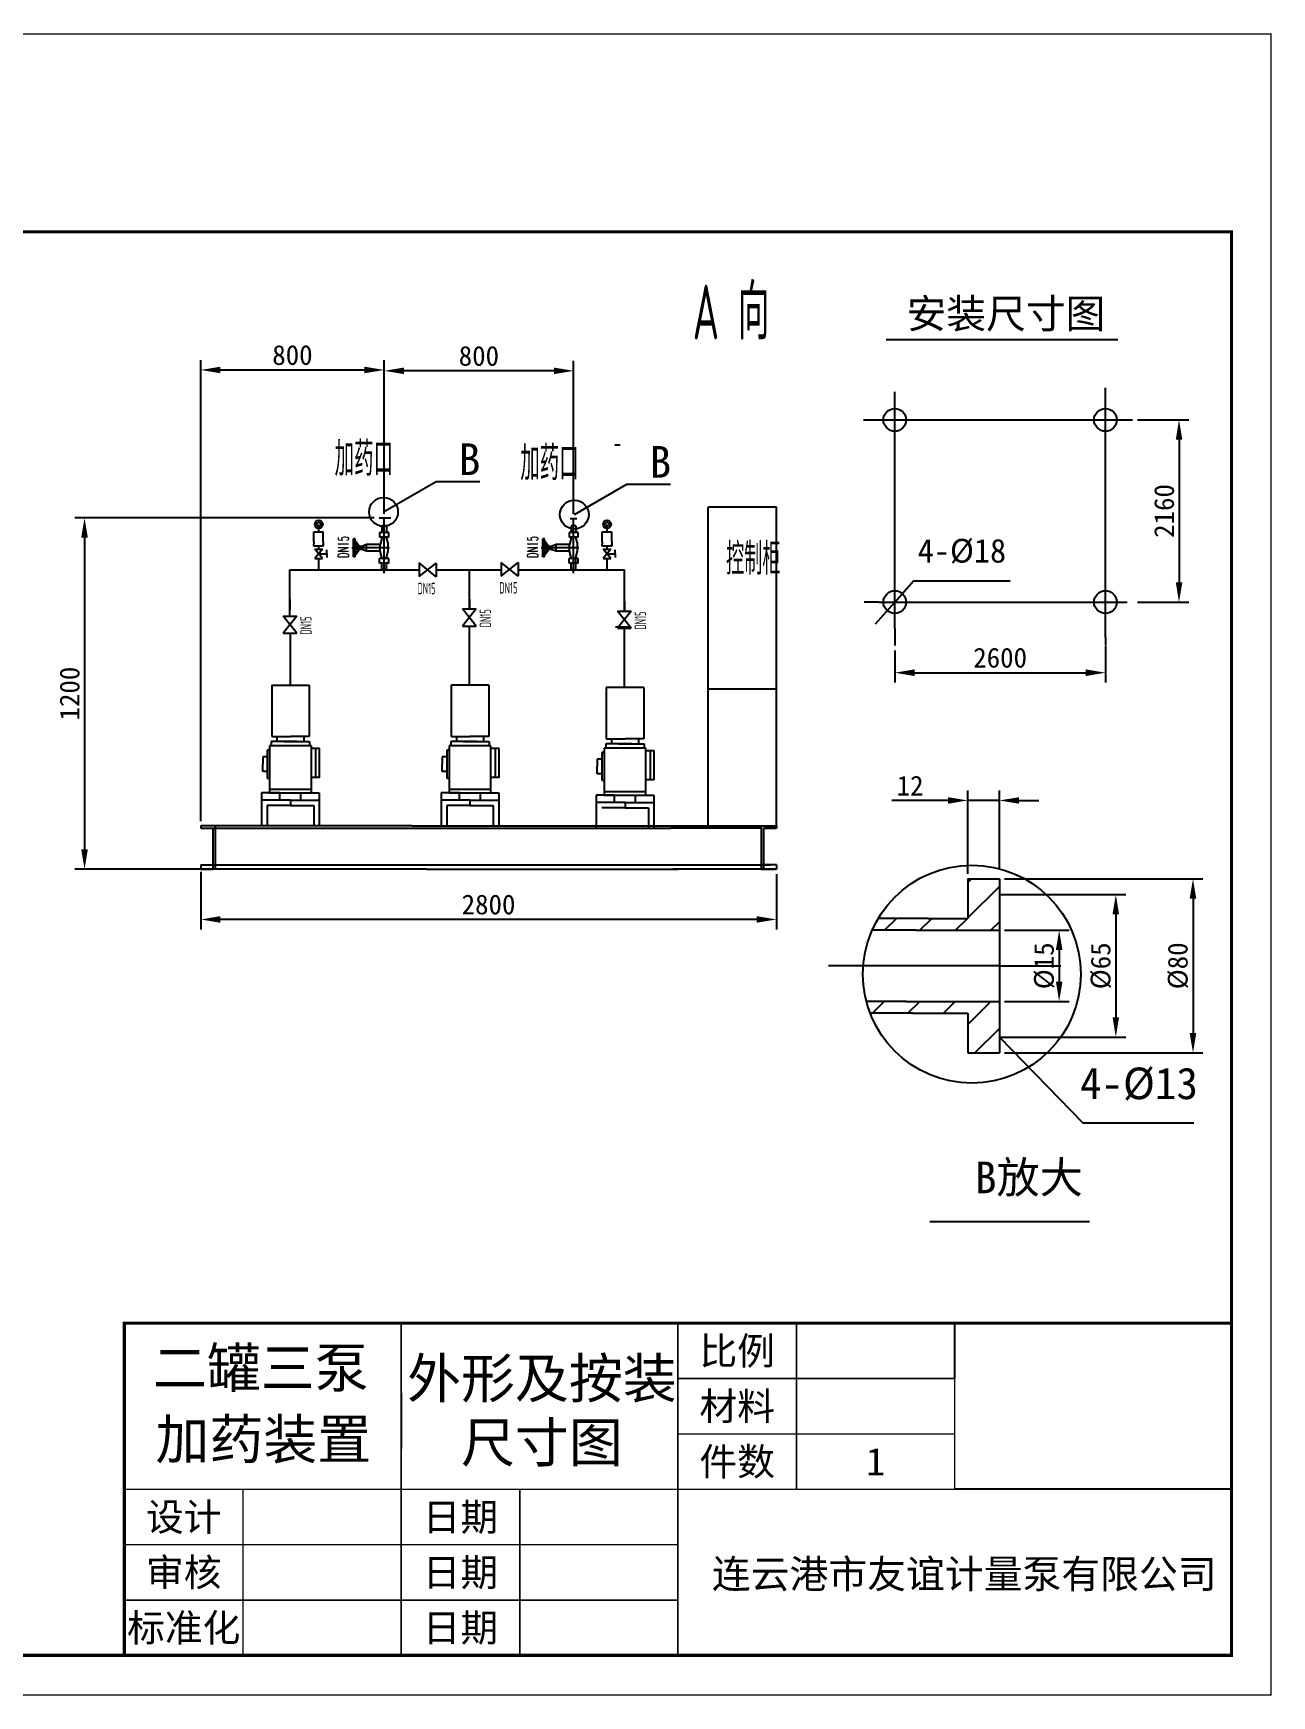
# Model space of a CAD drawing. Header units: millimetres. Extents: x 74 to 371, y 19 to 229.
# Drawn here: x 214.7 to 371.4, y 19.2 to 229.4 of the extents above; entities that cross this region are included whole.
import ezdxf
from ezdxf.enums import TextEntityAlignment as Align

# ---------------------------------------------------------------- set-up
doc = ezdxf.new("R2010")
doc.units = ezdxf.units.MM
doc.header["$PDMODE"] = 35
doc.layers.add('04-标注', color=3, linetype='Continuous', lineweight=20)
doc.layers.add('05-文字', color=5, linetype='Continuous')
doc.styles.add('HZ0', font='romans', dxfattribs={"width": 0.6, "bigfont": 'hztxt0'})
doc.styles.add('S', font='SimSun.ttf')
doc.styles.add('S1', font='isocp.shx', dxfattribs={"width": 0.6, "height": 4.5, "bigfont": 'chinese.shx'})
doc.dimstyles.new('ISO-25', dxfattribs={"dimtxt": 2.5, "dimasz": 2.5, "dimexe": 1.25, "dimexo": 0.625, "dimtad": 1, "dimtxsty": 'Standard', "dimcen": 2.5, "dimadec": 0, "dimazin": 0, "dimtfac": 1, "dimtmove": 0, "dimatfit": 3, "dimfxl": 0, "dimarcsym": 0})

# ---------------------------------------------------------------- blocks, each defined once
blk = doc.blocks.new('*D24')
at = {"color": 0, "lineweight": -2}
for p, q in [((235.92, 123.32), (235.92, 116.06)), ((308.72, 123.03), (308.72, 116.06)), ((306.22, 117.31), (238.42, 117.31))]:
    blk.add_line(p, q, dxfattribs=at)
at = {"color": 0}
for points in [[(238.42, 117.73), (238.42, 116.9), (235.92, 117.31)], [(306.22, 117.73), (306.22, 116.9), (308.72, 117.31)]]:
    blk.add_solid(points, dxfattribs=at)
at = {"layer": 'Defpoints', "color": 0}
for p in [(235.92, 123.95), (308.72, 123.66), (235.92, 117.31)]:
    blk.add_point(p, dxfattribs=at)
at = {"color": 0, "insert": (272.32, 119.19), "char_height": 2.5, "attachment_point": 5}
blk.add_mtext('\\A1;2800', dxfattribs=at)
blk = doc.blocks.new('*D25')
at = {"color": 0, "lineweight": -2}
for p, q in [((257.85, 168.09), (219.98, 168.09)), ((221.23, 165.59), (221.23, 126.16)), ((236.83, 123.66), (219.98, 123.66))]:
    blk.add_line(p, q, dxfattribs=at)
at = {"color": 0}
for points in [[(220.81, 165.59), (221.64, 165.59), (221.23, 168.09)], [(220.81, 126.16), (221.64, 126.16), (221.23, 123.66)]]:
    blk.add_solid(points, dxfattribs=at)
at = {"layer": 'Defpoints', "color": 0}
for p in [(258.48, 168.09), (221.23, 123.66), (237.45, 123.66)]:
    blk.add_point(p, dxfattribs=at)
at = {"color": 0, "insert": (219.35, 145.87), "char_height": 2.5, "attachment_point": 5, "rotation": 90}
blk.add_mtext('\\A1;1200', dxfattribs=at)
blk = doc.blocks.new('*D26')
at = {"color": 0, "lineweight": -2}
for p, q in [((235.92, 129.76), (235.92, 188.04)), ((259.13, 168.58), (259.13, 188.04)), ((238.42, 186.79), (256.63, 186.79))]:
    blk.add_line(p, q, dxfattribs=at)
at = {"color": 0}
for points in [[(238.42, 187.2), (238.42, 186.37), (235.92, 186.79)], [(256.63, 187.2), (256.63, 186.37), (259.13, 186.79)]]:
    blk.add_solid(points, dxfattribs=at)
at = {"layer": 'Defpoints', "color": 0}
for p in [(259.13, 186.79), (259.13, 167.96), (235.92, 129.13)]:
    blk.add_point(p, dxfattribs=at)
at = {"color": 0, "insert": (247.52, 188.66), "char_height": 2.5, "attachment_point": 5}
blk.add_mtext('\\A1;800', dxfattribs=at)
blk = doc.blocks.new('*D27')
at = {"color": 0, "lineweight": -2}
for p, q in [((259.13, 172.33), (259.13, 187.93)), ((283.08, 168.58), (283.08, 187.93)), ((280.58, 186.68), (261.63, 186.68))]:
    blk.add_line(p, q, dxfattribs=at)
at = {"color": 0}
for points in [[(261.63, 187.09), (261.63, 186.26), (259.13, 186.68)], [(280.58, 187.09), (280.58, 186.26), (283.08, 186.68)]]:
    blk.add_solid(points, dxfattribs=at)
at = {"layer": 'Defpoints', "color": 0}
for p in [(259.13, 186.68), (259.13, 171.71), (283.08, 167.96)]:
    blk.add_point(p, dxfattribs=at)
at = {"color": 0, "insert": (271.1, 188.55), "char_height": 2.5, "attachment_point": 5}
blk.add_mtext('\\A1;800', dxfattribs=at)
blk = doc.blocks.new('*D28')
at = {"color": 0, "lineweight": -2}
for p, q in [((337.55, 115.95), (345.73, 115.95)), ((344.48, 113.45), (344.48, 109.45)), ((337.55, 106.95), (345.73, 106.95))]:
    blk.add_line(p, q, dxfattribs=at)
at = {"color": 0}
for points in [[(344.07, 113.45), (344.9, 113.45), (344.48, 115.95)], [(344.07, 109.45), (344.9, 109.45), (344.48, 106.95)]]:
    blk.add_solid(points, dxfattribs=at)
at = {"layer": 'Defpoints', "color": 0}
for p in [(336.92, 115.95), (336.92, 106.95), (344.48, 106.95)]:
    blk.add_point(p, dxfattribs=at)
at = {"color": 0, "insert": (342.61, 111.45), "char_height": 2.5, "attachment_point": 5, "rotation": 90}
blk.add_mtext('\\A1;%%C15', dxfattribs=at)
blk = doc.blocks.new('*D29')
at = {"color": 0, "lineweight": -2}
for p, q in [((337.55, 120.45), (352.9, 120.45)), ((351.65, 117.95), (351.65, 104.95)), ((341.43, 102.45), (352.9, 102.45))]:
    blk.add_line(p, q, dxfattribs=at)
at = {"color": 0}
for points in [[(351.23, 117.95), (352.06, 117.95), (351.65, 120.45)], [(351.23, 104.95), (352.06, 104.95), (351.65, 102.45)]]:
    blk.add_solid(points, dxfattribs=at)
at = {"layer": 'Defpoints', "color": 0}
for p in [(336.92, 120.45), (340.81, 102.45), (351.65, 102.45)]:
    blk.add_point(p, dxfattribs=at)
at = {"color": 0, "insert": (349.77, 111.45), "char_height": 2.5, "attachment_point": 5, "rotation": 90}
blk.add_mtext('\\A1;%%C65', dxfattribs=at)
blk = doc.blocks.new('*D30')
at = {"color": 0, "lineweight": -2}
for p, q in [((337.55, 122.45), (362.66, 122.45)), ((361.41, 119.95), (361.41, 102.95)), ((337.55, 100.45), (362.66, 100.45))]:
    blk.add_line(p, q, dxfattribs=at)
at = {"color": 0}
for points in [[(360.99, 119.95), (361.82, 119.95), (361.41, 122.45)], [(360.99, 102.95), (361.82, 102.95), (361.41, 100.45)]]:
    blk.add_solid(points, dxfattribs=at)
at = {"layer": 'Defpoints', "color": 0}
for p in [(336.92, 122.45), (336.92, 100.45), (361.41, 100.45)]:
    blk.add_point(p, dxfattribs=at)
at = {"color": 0, "insert": (359.53, 111.45), "char_height": 2.5, "attachment_point": 5, "rotation": 90}
blk.add_mtext('\\A1;%%C80', dxfattribs=at)
blk = doc.blocks.new('*D31')
at = {"color": 0, "lineweight": -2}
for p, q in [((332.92, 123.07), (332.92, 133.61)), ((336.92, 123.7), (336.92, 133.61)), ((330.42, 132.36), (323.34, 132.36)), ((336.92, 132.36), (332.92, 132.36)), ((339.42, 132.36), (341.92, 132.36))]:
    blk.add_line(p, q, dxfattribs=at)
at = {"color": 0}
for points in [[(330.42, 132.77), (330.42, 131.94), (332.92, 132.36)], [(339.42, 132.77), (339.42, 131.94), (336.92, 132.36)]]:
    blk.add_solid(points, dxfattribs=at)
at = {"layer": 'Defpoints', "color": 0}
for p in [(332.92, 132.36), (332.92, 122.45), (336.92, 123.07)]:
    blk.add_point(p, dxfattribs=at)
at = {"color": 0, "insert": (325.63, 134.23), "char_height": 2.5, "attachment_point": 5}
blk.add_mtext('\\A1;12', dxfattribs=at)
blk = doc.blocks.new('*D32')
at = {"color": 0, "lineweight": -2}
for p, q in [((350.34, 151.85), (350.34, 147.26)), ((323.7, 151.33), (323.7, 147.26)), ((326.2, 148.51), (347.84, 148.51))]:
    blk.add_line(p, q, dxfattribs=at)
at = {"color": 0}
for points in [[(326.2, 148.93), (326.2, 148.09), (323.7, 148.51)], [(347.84, 148.93), (347.84, 148.09), (350.34, 148.51)]]:
    blk.add_solid(points, dxfattribs=at)
at = {"layer": 'Defpoints', "color": 0}
for p in [(323.7, 151.96), (350.34, 152.48), (350.34, 148.51)]:
    blk.add_point(p, dxfattribs=at)
at = {"color": 0, "insert": (337.02, 150.39), "char_height": 2.5, "attachment_point": 5}
blk.add_mtext('\\A1;2600', dxfattribs=at)
blk = doc.blocks.new('*D33')
at = {"color": 0, "lineweight": -2}
for p, q in [((354.38, 180.48), (360.89, 180.48)), ((359.64, 177.98), (359.64, 159.94)), ((354.38, 157.44), (360.89, 157.44))]:
    blk.add_line(p, q, dxfattribs=at)
at = {"color": 0}
for points in [[(359.23, 177.98), (360.06, 177.98), (359.64, 180.48)], [(359.23, 159.94), (360.06, 159.94), (359.64, 157.44)]]:
    blk.add_solid(points, dxfattribs=at)
at = {"layer": 'Defpoints', "color": 0}
for p in [(353.75, 180.48), (353.75, 157.44), (359.64, 157.44)]:
    blk.add_point(p, dxfattribs=at)
at = {"color": 0, "insert": (357.77, 168.96), "char_height": 2.5, "attachment_point": 5, "rotation": 90}
blk.add_mtext('\\A1;2160', dxfattribs=at)

msp = doc.modelspace()

# ---------------------------------------------------------------- hatches: boundary and pattern name
h = msp.add_hatch()
h.set_pattern_fill('ANSI31', color=0, style=0)
h.set_pattern_definition([(45, (23.9475, 6.0893), (-2.245064, 2.245064), [])])
h.paths.add_polyline_path([(332.922, 117.448), (327.922, 117.448), (321.609, 117.448, 0.0306481), (320.837, 115.948), (326.418, 115.948), (336.922, 115.948), (336.922, 122.448), (332.922, 122.448)])
h.paths.add_polyline_path([(332.922, 100.448), (336.922, 100.448), (336.922, 106.948), (325.186, 106.948), (320.111, 106.948, 0.0286129), (320.593, 105.448), (325.989, 105.448), (332.922, 105.448)])

# ---------------------------------------------------------------- linework, layer by layer
at = {"color": 0}
for p, q in [((322.601, 190.637), (351.889, 190.637)), ((323.697, 154.097), (323.697, 184.043)), ((350.337, 152.999), (350.337, 184.513)), ((319.758, 180.477), (320.396, 180.477)), ((320.396, 180.477), (353.751, 180.477)), ((288.31, 177.303), (288.949, 177.303)), ((259.043, 168.838), (265.678, 172.668)), ((265.678, 172.668), (271.21, 172.668)), ((283.17, 168.504), (289.804, 172.335)), ((289.804, 172.335), (295.337, 172.335)), ((308.723, 169.45), (300.083, 169.45)), ((300.083, 129.13), (300.083, 169.45)), ((308.723, 128.842), (308.723, 169.45)), ((250.232, 166.306), (251.418, 166.306)), ((250.232, 165.649), (250.232, 166.306)), ((250.825, 167.267), (250.825, 166.306)), ((251.418, 165.649), (251.418, 166.306)), ((258.48, 168.088), (259.97, 168.088)), ((258.55, 166.222), (258.55, 165.646)), ((259.702, 166.222), (258.55, 166.222)), ((259.414, 167.086), (258.838, 167.086)), ((258.838, 167.086), (258.838, 166.222)), ((259.126, 167.086), (259.126, 167.957)), ((259.126, 161.499), (259.126, 167.086)), ((259.414, 167.086), (259.414, 166.222)), ((259.702, 165.646), (259.702, 166.222)), ((282.499, 166.222), (282.499, 165.646)), ((283.651, 166.222), (282.499, 166.222)), ((282.629, 167.989), (283.492, 167.989)), ((283.363, 167.086), (282.787, 167.086)), ((282.787, 167.086), (282.787, 166.222)), ((283.075, 167.086), (283.075, 167.957)), ((283.075, 161.499), (283.075, 167.086)), ((283.363, 167.086), (283.363, 166.222)), ((283.651, 165.646), (283.651, 166.222)), ((286.704, 166.306), (287.891, 166.306)), ((286.704, 165.649), (286.704, 166.306)), ((287.298, 167.267), (287.298, 166.306)), ((287.891, 165.649), (287.891, 166.306)), ((250.232, 165.044), (250.232, 165.649)), ((250.232, 165.044), (250.232, 164.806)), ((250.232, 164.503), (250.232, 164.806)), ((251.418, 164.503), (250.232, 164.503)), ((251.318, 164.148), (250.341, 162.938)), ((251.309, 162.938), (250.35, 164.148)), ((250.35, 164.148), (251.318, 164.148)), ((250.35, 164.148), (251.318, 164.148)), ((250.825, 164.503), (250.825, 164.148)), ((251.418, 165.044), (251.418, 165.977)), ((251.418, 165.044), (251.418, 164.503)), ((251.418, 164.503), (251.418, 164.806)), ((251.855, 163.543), (251.855, 164.026)), ((259.783, 164.292), (255.033, 164.292)), ((255.454, 165.421), (255.253, 165.421)), ((255.253, 163.163), (255.253, 165.421)), ((255.454, 163.163), (255.454, 165.421)), ((255.454, 165.23), (255.927, 164.595)), ((255.454, 165.061), (255.801, 164.595)), ((255.736, 164.486), (255.454, 164.486)), ((255.736, 164.098), (255.454, 164.098)), ((255.454, 163.355), (255.927, 163.99)), ((255.454, 163.524), (255.801, 163.99)), ((255.736, 163.99), (255.736, 164.595)), ((255.736, 164.595), (255.968, 164.595)), ((255.736, 163.99), (255.968, 163.99)), ((255.968, 163.99), (255.968, 164.595)), ((256.294, 164.486), (255.968, 164.486)), ((256.294, 164.098), (255.968, 164.098)), ((256.902, 164.724), (256.294, 164.486)), ((256.294, 164.098), (256.294, 164.486)), ((256.902, 163.86), (256.294, 164.098)), ((258.624, 164.724), (256.902, 164.724)), ((256.902, 163.86), (256.902, 164.724)), ((259.702, 165.646), (258.55, 165.646)), ((258.838, 165.497), (258.624, 164.724)), ((258.624, 163.86), (258.624, 164.724)), ((258.838, 165.497), (258.838, 165.646)), ((259.414, 165.497), (259.414, 165.646)), ((259.414, 165.497), (259.629, 164.724)), ((259.629, 163.86), (259.629, 164.724)), ((283.732, 164.292), (278.982, 164.292)), ((279.403, 165.421), (279.202, 165.421)), ((279.202, 163.163), (279.202, 165.421)), ((279.403, 163.163), (279.403, 165.421)), ((279.403, 165.23), (279.876, 164.595)), ((279.403, 165.061), (279.75, 164.595)), ((279.685, 164.486), (279.403, 164.486)), ((279.685, 164.098), (279.403, 164.098)), ((279.403, 163.355), (279.876, 163.99)), ((279.403, 163.524), (279.75, 163.99)), ((279.685, 163.99), (279.685, 164.595)), ((279.685, 164.595), (279.917, 164.595)), ((279.685, 163.99), (279.917, 163.99)), ((279.917, 163.99), (279.917, 164.595)), ((280.243, 164.486), (279.917, 164.486)), ((280.243, 164.098), (279.917, 164.098)), ((280.851, 164.724), (280.243, 164.486)), ((280.243, 164.098), (280.243, 164.486)), ((280.851, 163.86), (280.243, 164.098)), ((282.573, 164.724), (280.851, 164.724)), ((280.851, 163.86), (280.851, 164.724)), ((283.651, 165.646), (282.499, 165.646)), ((282.787, 165.497), (282.573, 164.724)), ((282.573, 163.86), (282.573, 164.724)), ((282.787, 165.497), (282.787, 165.646)), ((283.363, 165.497), (283.363, 165.646)), ((283.363, 165.497), (283.578, 164.724)), ((283.578, 163.86), (283.578, 164.724)), ((286.704, 165.044), (286.704, 165.649)), ((286.704, 165.044), (286.704, 164.806)), ((286.704, 164.503), (286.704, 164.806)), ((287.891, 164.503), (286.704, 164.503)), ((287.79, 164.148), (286.814, 162.938)), ((287.781, 162.938), (286.822, 164.148)), ((286.822, 164.148), (287.79, 164.148)), ((286.822, 164.148), (287.79, 164.148)), ((287.298, 164.503), (287.298, 164.148)), ((287.891, 165.044), (287.891, 165.977)), ((287.891, 165.044), (287.891, 164.503)), ((287.891, 164.503), (287.891, 164.806)), ((288.328, 163.543), (288.328, 164.026)), ((250.341, 162.938), (251.309, 162.938)), ((250.825, 162.938), (250.825, 162.603)), ((250.825, 162.603), (250.825, 161.499)), ((250.829, 163.543), (251.855, 163.543)), ((251.855, 163.543), (251.855, 163.059)), ((255.454, 163.163), (255.253, 163.163)), ((258.624, 163.86), (256.902, 163.86)), ((259.702, 162.939), (258.55, 162.939)), ((258.55, 162.363), (258.55, 162.939)), ((259.702, 162.363), (258.55, 162.363)), ((258.838, 163.087), (258.624, 163.86)), ((258.838, 162.939), (258.838, 163.087)), ((258.838, 161.499), (258.838, 162.363)), ((259.126, 161.499), (259.126, 163.024)), ((259.414, 163.087), (259.629, 163.86)), ((259.414, 162.939), (259.414, 163.087)), ((259.414, 161.499), (259.414, 162.363)), ((259.702, 162.363), (259.702, 162.939)), ((263.552, 162.382), (263.552, 160.654)), ((265.712, 160.638), (263.552, 162.382)), ((263.552, 160.654), (265.712, 162.366)), ((265.712, 162.366), (265.712, 160.638)), ((265.712, 162.366), (265.712, 160.638)), ((273.899, 162.464), (273.899, 160.736)), ((276.059, 160.72), (273.899, 162.464)), ((273.899, 160.736), (276.059, 162.448)), ((276.059, 162.448), (276.059, 160.72)), ((276.059, 162.448), (276.059, 160.72)), ((279.403, 163.163), (279.202, 163.163)), ((282.573, 163.86), (280.851, 163.86)), ((283.651, 162.939), (282.499, 162.939)), ((282.499, 162.363), (282.499, 162.939)), ((283.651, 162.363), (282.499, 162.363)), ((282.787, 163.087), (282.573, 163.86)), ((282.787, 162.939), (282.787, 163.087)), ((282.787, 161.499), (282.787, 162.363)), ((283.363, 163.087), (283.578, 163.86)), ((283.363, 162.939), (283.363, 163.087)), ((283.363, 161.499), (283.363, 163.024)), ((283.363, 161.499), (283.363, 162.363)), ((283.651, 162.363), (283.651, 162.939)), ((286.814, 162.938), (287.781, 162.938)), ((287.297, 162.938), (287.297, 162.603)), ((287.297, 162.603), (287.297, 161.499)), ((287.302, 163.543), (288.328, 163.543)), ((288.328, 163.543), (288.328, 163.059)), ((247.2, 156.46), (247.2, 161.499)), ((247.2, 161.499), (250.825, 161.499)), ((250.825, 161.499), (263.552, 161.499)), ((259.414, 161.499), (258.838, 161.499)), ((259.126, 161.102), (259.126, 161.499)), ((265.712, 161.499), (267.428, 161.499)), ((267.428, 161.499), (273.899, 161.499)), ((269.916, 160.93), (269.916, 161.499)), ((269.916, 156.46), (269.916, 161.467)), ((269.916, 160.393), (269.916, 161.467)), ((269.916, 156.46), (269.916, 160.393)), ((276.059, 161.499), (289.522, 161.499)), ((283.363, 161.499), (282.787, 161.499)), ((283.075, 161.102), (283.075, 161.499)), ((289.522, 160.105), (289.522, 161.499)), ((289.522, 160.642), (289.522, 161.211)), ((289.522, 156.172), (289.522, 161.179)), ((289.522, 160.105), (289.522, 161.179)), ((289.522, 156.172), (289.522, 160.105)), ((323.697, 157.437), (326.077, 160.125)), ((326.077, 160.125), (338.294, 160.125)), ((247.2, 157.806), (247.2, 156.46)), ((269.916, 157.806), (269.916, 156.46)), ((248.072, 155.655), (246.328, 153.495)), ((248.056, 153.495), (246.344, 155.655)), ((246.344, 155.655), (248.072, 155.655)), ((246.344, 155.655), (248.072, 155.655)), ((247.208, 155.655), (247.2, 157.133)), ((270.764, 156.576), (269.02, 154.416)), ((270.748, 154.416), (269.036, 156.576)), ((269.036, 156.576), (270.764, 156.576)), ((269.036, 156.576), (270.764, 156.576)), ((290.37, 156.288), (288.626, 154.128)), ((290.354, 154.128), (288.642, 156.288)), ((288.642, 156.288), (290.37, 156.288)), ((288.642, 156.288), (290.37, 156.288)), ((289.522, 157.518), (289.522, 156.172)), ((308.723, 129.13), (308.723, 156.534)), ((321.702, 157.437), (319.82, 157.437)), ((323.697, 157.437), (321.209, 154.629)), ((321.702, 157.437), (353.096, 157.437)), ((246.328, 153.495), (248.056, 153.495)), ((247.263, 146.918), (247.263, 153.495)), ((269.02, 154.416), (270.748, 154.416)), ((269.884, 154.416), (269.884, 146.918)), ((290.254, 154.263), (288.373, 154.263)), ((288.626, 154.128), (290.354, 154.128)), ((289.49, 154.128), (289.49, 146.63)), ((323.697, 154.097), (323.697, 151.958)), ((350.337, 152.999), (350.337, 151.958)), ((350.337, 152.999), (350.337, 151.959)), ((244.898, 146.918), (244.898, 140.435)), ((244.898, 146.918), (249.628, 146.918)), ((249.628, 146.918), (249.628, 140.435)), ((267.609, 146.918), (267.609, 140.435)), ((271.156, 146.918), (267.609, 146.918)), ((272.339, 146.918), (269.974, 146.918)), ((272.339, 146.918), (272.339, 140.435)), ((287.215, 146.63), (287.215, 140.147)), ((290.763, 146.63), (287.215, 146.63)), ((291.945, 146.63), (289.58, 146.63)), ((291.945, 146.63), (291.945, 140.147)), ((308.723, 146.41), (300.083, 146.41)), ((249.913, 139.268), (244.613, 139.268)), ((244.613, 139.268), (244.613, 133.324)), ((247.263, 139.819), (244.846, 139.819)), ((244.846, 139.819), (244.846, 139.268)), ((244.898, 140.435), (247.263, 140.435)), ((245.555, 140.435), (245.555, 139.819)), ((246.417, 139.819), (247.263, 139.819)), ((249.628, 140.435), (247.263, 140.435)), ((248.109, 139.819), (247.263, 139.819)), ((247.263, 139.819), (249.68, 139.819)), ((248.971, 140.435), (248.971, 139.819)), ((249.68, 139.819), (249.68, 139.268)), ((249.913, 133.324), (249.913, 139.268)), ((250.949, 138.928), (249.913, 138.928)), ((250.431, 138.928), (250.431, 135.275)), ((250.949, 135.275), (250.949, 138.928)), ((272.624, 139.268), (267.324, 139.268)), ((267.324, 139.268), (267.324, 133.324)), ((269.974, 139.819), (267.557, 139.819)), ((267.557, 139.819), (267.557, 139.268)), ((267.609, 140.435), (269.974, 140.435)), ((268.266, 140.435), (268.266, 139.819)), ((269.128, 139.819), (269.974, 139.819)), ((272.339, 140.435), (269.974, 140.435)), ((270.82, 139.819), (269.974, 139.819)), ((269.974, 139.819), (272.391, 139.819)), ((271.682, 140.435), (271.682, 139.819)), ((272.391, 139.819), (272.391, 139.268)), ((272.624, 133.324), (272.624, 139.268)), ((273.66, 138.928), (272.624, 138.928)), ((273.142, 138.928), (273.142, 135.275)), ((273.66, 135.275), (273.66, 138.928)), ((292.23, 138.98), (286.93, 138.98)), ((286.93, 138.98), (286.93, 133.036)), ((289.58, 139.531), (287.163, 139.531)), ((287.163, 139.531), (287.163, 138.98)), ((287.215, 140.147), (289.58, 140.147)), ((287.872, 140.147), (287.872, 139.531)), ((288.734, 139.531), (289.58, 139.531)), ((291.945, 140.147), (289.58, 140.147)), ((290.426, 139.531), (289.58, 139.531)), ((289.58, 139.531), (291.997, 139.531)), ((291.288, 140.147), (291.288, 139.531)), ((291.997, 139.531), (291.997, 138.98)), ((292.23, 133.036), (292.23, 138.98)), ((244.318, 137.877), (243.761, 137.877)), ((243.761, 137.877), (243.761, 136.953)), ((243.761, 136.029), (243.761, 136.953)), ((244.613, 138.71), (244.318, 138.71)), ((244.318, 138.71), (244.318, 135.196)), ((267.029, 137.877), (266.471, 137.877)), ((266.471, 137.877), (266.471, 136.953)), ((266.471, 136.029), (266.471, 136.953)), ((267.324, 138.71), (267.029, 138.71)), ((267.029, 138.71), (267.029, 135.196)), ((286.635, 137.589), (286.078, 137.589)), ((286.078, 137.589), (286.078, 136.665)), ((286.078, 135.741), (286.078, 136.665)), ((286.93, 138.422), (286.635, 138.422)), ((286.635, 138.422), (286.635, 134.908)), ((293.266, 138.64), (292.23, 138.64)), ((292.748, 138.64), (292.748, 134.987)), ((293.266, 134.987), (293.266, 138.64)), ((244.318, 136.029), (243.761, 136.029)), ((244.318, 135.196), (244.613, 135.196)), ((250.949, 135.275), (249.913, 135.275)), ((267.029, 136.029), (266.471, 136.029)), ((267.029, 135.196), (267.324, 135.196)), ((273.66, 135.275), (272.624, 135.275)), ((286.635, 135.741), (286.078, 135.741)), ((286.635, 134.908), (286.93, 134.908)), ((293.266, 134.987), (292.23, 134.987)), ((245.927, 133.324), (243.623, 133.324)), ((243.623, 133.324), (243.623, 132.403)), ((244.613, 133.785), (249.913, 133.785)), ((244.613, 133.324), (249.913, 133.324)), ((245.927, 132.403), (245.927, 133.324)), ((248.599, 132.403), (248.599, 133.324)), ((248.599, 133.324), (250.903, 133.324)), ((250.903, 133.324), (250.903, 132.403)), ((268.638, 133.324), (266.334, 133.324)), ((266.334, 133.324), (266.334, 132.403)), ((267.324, 133.785), (272.624, 133.785)), ((267.324, 133.324), (272.624, 133.324)), ((268.638, 132.403), (268.638, 133.324)), ((271.31, 132.403), (271.31, 133.324)), ((271.31, 133.324), (273.614, 133.324)), ((273.614, 133.324), (273.614, 132.403)), ((288.244, 133.036), (285.94, 133.036)), ((285.94, 133.036), (285.94, 132.115)), ((286.93, 133.497), (292.23, 133.497)), ((286.93, 133.036), (292.23, 133.036)), ((288.244, 132.115), (288.244, 133.036)), ((290.916, 132.115), (290.916, 133.036)), ((290.916, 133.036), (293.22, 133.036)), ((293.22, 133.036), (293.22, 132.115)), ((243.623, 132.403), (243.623, 129.13)), ((247.263, 132.403), (243.623, 132.403)), ((244.314, 131.711), (244.314, 129.13)), ((247.263, 131.711), (244.314, 131.711)), ((247.263, 132.403), (247.263, 131.711)), ((247.263, 132.403), (250.903, 132.403)), ((247.263, 132.403), (247.263, 131.711)), ((247.263, 131.711), (250.212, 131.711)), ((250.212, 131.711), (250.212, 129.13)), ((250.903, 132.403), (250.903, 129.13)), ((266.334, 132.403), (266.334, 129.13)), ((269.974, 132.403), (266.334, 132.403)), ((269.974, 131.711), (267.025, 131.711)), ((267.025, 131.711), (267.025, 129.13)), ((269.974, 132.403), (269.974, 131.711)), ((269.974, 132.403), (273.614, 132.403)), ((269.974, 132.403), (269.974, 131.711)), ((269.974, 131.711), (272.923, 131.711)), ((272.923, 131.711), (272.923, 129.13)), ((273.614, 132.403), (273.614, 129.13)), ((285.94, 132.115), (285.94, 128.842)), ((289.58, 132.115), (285.94, 132.115)), ((289.58, 131.423), (286.631, 131.423)), ((289.58, 132.115), (289.58, 131.423)), ((289.58, 132.115), (293.22, 132.115)), ((289.58, 132.115), (289.58, 131.423)), ((289.58, 131.423), (292.529, 131.423)), ((292.529, 131.423), (292.529, 128.842)), ((293.22, 132.115), (293.22, 128.842)), ((262.643, 129.13), (235.923, 129.13)), ((235.923, 129.13), (235.923, 128.842)), ((235.923, 128.842), (244.563, 128.842)), ((237.45, 128.842), (237.45, 123.658)), ((237.795, 123.658), (237.795, 129.13)), ((237.795, 128.842), (268.611, 128.842)), ((262.643, 129.13), (308.723, 129.13)), ((268.611, 128.842), (295.331, 128.842)), ((306.851, 128.842), (295.331, 128.842)), ((306.851, 123.658), (306.851, 129.13)), ((307.139, 123.658), (307.139, 128.842)), ((307.139, 128.842), (308.723, 128.842)), ((308.723, 128.842), (307.139, 128.842)), ((308.723, 129.13), (308.723, 128.842)), ((235.923, 124.234), (235.923, 123.658)), ((235.923, 124.234), (237.45, 124.234)), ((237.45, 124.234), (307.931, 124.234)), ((308.723, 124.234), (307.139, 124.234)), ((308.723, 124.234), (308.723, 123.658)), ((235.923, 123.658), (237.45, 123.658)), ((237.45, 123.658), (235.923, 123.658)), ((235.923, 123.658), (237.45, 123.658)), ((237.795, 123.658), (235.923, 123.658)), ((264.515, 123.658), (237.795, 123.658)), ((264.515, 123.658), (296.247, 123.658)), ((306.851, 123.658), (295.619, 123.658)), ((306.851, 123.658), (308.723, 123.658)), ((307.139, 123.658), (308.723, 123.658)), ((308.723, 123.658), (307.139, 123.658)), ((332.922, 122.448), (332.922, 117.448)), ((332.922, 122.448), (336.922, 122.448)), ((336.922, 122.448), (336.922, 100.448)), ((336.922, 120.448), (344.695, 120.448)), ((326.418, 115.948), (320.837, 115.948)), ((327.922, 117.448), (321.609, 117.448)), ((326.418, 115.948), (336.922, 115.948)), ((327.922, 117.448), (332.922, 117.448)), ((336.922, 111.448), (315.325, 111.448)), ((336.922, 111.448), (344.695, 111.448)), ((325.186, 106.948), (320.111, 106.948)), ((325.989, 105.448), (320.593, 105.448)), ((325.186, 106.948), (336.922, 106.948)), ((325.989, 105.448), (332.922, 105.448)), ((332.922, 105.448), (332.922, 100.448)), ((336.922, 102.448), (344.695, 102.448)), ((336.922, 102.448), (347.461, 91.595)), ((332.922, 100.448), (336.922, 100.448)), ((347.461, 91.595), (361.528, 91.595)), ((328.142, 79.141), (348.308, 79.141)), ((296.269, 66.261), (311.269, 66.261)), ((331.269, 59.261), (331.269, 66.261))]:
    msp.add_line(p, q, dxfattribs=at)
for points, const_width in [([(74.269, 19.261), (371.269, 19.261), (371.269, 229.261), (74.269, 229.261)], 0.2), ([(79.269, 24.261), (366.269, 24.261), (366.269, 204.261), (79.269, 204.261)], 0.4), ([(226.269, 24.261), (366.269, 24.261), (366.269, 66.261), (226.269, 66.261)], 0.4)]:
    msp.add_lwpolyline(points, close=True, dxfattribs=dict(const_width=const_width))
msp.add_lwpolyline([(261.269, 66.261, 0.2, 0.2, 0), (261.269, 24.261, 0.2, 0.2, 0)], format="xyseb")
at = {"const_width": 0.2}
for points in [[(296.269, 66.261), (296.269, 24.261)], [(311.269, 66.261), (311.269, 45.261)], [(331.269, 66.261), (331.269, 45.261)], [(331.269, 59.261), (296.269, 59.261)], [(331.269, 52.261), (296.269, 52.261)], [(366.269, 45.261), (226.269, 45.261)], [(241.269, 45.261), (241.269, 24.261)], [(276.269, 45.261), (276.269, 24.261)], [(296.269, 38.261), (226.269, 38.261)], [(296.269, 31.261), (226.269, 31.261)]]:
    msp.add_lwpolyline(points, dxfattribs=at)
at = {"color": 0}
for centre, radius in [((323.697, 180.477), 1.44), ((350.337, 180.477), 1.44), ((259.043, 168.838), 1.824), ((283.17, 168.504), 1.824), ((250.843, 167.267), 0.51), ((250.843, 167.267), 0.272), ((287.315, 167.267), 0.51), ((287.315, 167.267), 0.272), ((323.697, 157.437), 1.44), ((350.337, 157.437), 1.44), ((333.447, 110.402), 13.776)]:
    msp.add_circle(centre, radius, dxfattribs=at)
at = {"layer": '04-标注'}
msp.add_line((366.269, 204.261), (366.269, 204.261), dxfattribs=at)
at = {"layer": '04-标注', "color": 0}
for p, q in [((226.269, 66.261), (226.269, 66.261)), ((226.269, 66.261), (226.269, 58.636)), ((261.269, 58.636), (261.269, 53.944)), ((261.269, 58.636), (261.269, 50.407)), ((261.269, 53.944), (261.269, 50.407)), ((296.269, 45.261), (311.269, 45.261)), ((296.269, 45.261), (311.269, 45.261))]:
    msp.add_line(p, q, dxfattribs=at)
at = {"layer": '05-文字', "color": 0}
for p, q in [((331.269, 59.261), (331.269, 66.261)), ((261.269, 57.481), (261.269, 50.407)), ((366.269, 45.261), (331.269, 45.261))]:
    msp.add_line(p, q, dxfattribs=at)

# ---------------------------------------------------------------- texts
at = {"color": 0, "style": 'S1', "width": 0.6}
for s, height, p in [('A 向', 6.912, (298.138, 190.66)), ('加药口', 4.32, (252.852, 173.369)), ('加药口', 4.32, (276.338, 172.82)), ('控制柜', 4.032, (302.359, 160.886)), ('DN15', 1.44, (263.339, 158.437)), ('DN15', 1.44, (273.687, 158.519))]:
    msp.add_text(s, height=height, dxfattribs=at).set_placement(p)
at = {"color": 0, "style": 'S'}
for s, height, p in [('安装尺寸图', 3.6864, (337.759, 193.909)), ('B', 4, (269.923, 175.502)), ('B', 4, (294.05, 175.168)), ('4-%%C18', 3, (332.186, 163.935)), ('4-%%C13', 4, (354.572, 96.591)), ('B放大', 4, (340.659, 84.7)), ('外形及按装', 5, (279.07, 59.308)), ('加药装置', 5, (243.845, 51.583)), ('尺寸图', 5, (279.07, 51.197)), ('连云港市友谊计量泵有限公司', 3.6, (332.484, 34.56))]:
    msp.add_text(s, height=height, dxfattribs=at).set_placement(p, align=Align.MIDDLE_CENTER)
at = {"style": 'HZ0', "width": 0.6}
for p in [(254.614, 163.026), (278.563, 163.026)]:
    msp.add_text('DN15', height=1.296, rotation=90, dxfattribs=at).set_placement(p)
at = {"color": 0, "style": 'S1', "width": 0.6}
for p in [(249.946, 153.331), (272.638, 154.252), (292.244, 153.964)]:
    msp.add_text('DN15', height=1.44, rotation=90, dxfattribs=at).set_placement(p)
at = {"color": 0, "style": 'S'}
msp.add_text('二罐三泵', height=5, dxfattribs=at).set_placement((229.872, 58.128))
at = {"style": 'S'}
for s, p in [('比例', (303.769, 62.761)), ('材料', (303.769, 55.761)), ('件数', (303.769, 48.761)), ('设计', (233.769, 41.761)), ('日期', (268.769, 41.761)), ('审核', (233.769, 34.761)), ('日期', (268.769, 34.761)), ('标准化', (233.769, 27.761)), ('日期', (268.769, 27.761))]:
    msp.add_text(s, height=3.5, dxfattribs=at).set_placement(p, align=Align.MIDDLE_CENTER)
at = {"layer": '04-标注', "color": 0, "style": 'S'}
msp.add_text('1', height=3.5, dxfattribs=at).set_placement((321.269, 48.761), align=Align.MIDDLE_CENTER)

# ---------------------------------------------------------------- dimensions: what is measured, and where the dimension line sits
at = {"color": 0}
for base, p1, p2, text, picture, middle in [((259.126, 186.788), (235.923, 129.13), (259.126, 167.957), '800', '*D26', (247.525, 188.663)), ((259.126, 186.678), (283.075, 167.957), (259.126, 171.706), '800', '*D27', (271.101, 188.553)), ((350.337, 148.51), (323.697, 151.958), (350.337, 152.479), '2600', '*D32', (337.017, 150.385)), ((332.922, 132.358), (336.922, 123.073), (332.922, 122.448), '12', '*D31', (325.631, 134.233)), ((235.923, 117.313), (308.723, 123.658), (235.923, 123.946), '2800', '*D24', (272.323, 119.188))]:
    dim = msp.add_linear_dim(base=base, p1=p1, p2=p2, text=text, dimstyle='ISO-25', override={"dimtp": -0.009, "dimtm": 0.034, "dimtfac": 0.5, "dimtolj": 1}, dxfattribs=at)
    dim.commit()
    dim.dimension.update_dxf_attribs({"geometry": picture, "text_midpoint": middle})
for base, p1, p2, text, picture, middle in [((359.643, 157.437), (353.751, 180.477), (353.751, 157.437), '2160', '*D33', (357.768, 168.957)), ((221.228, 123.658), (258.48, 168.088), (237.45, 123.658), '1200', '*D25', (219.353, 145.873)), ((361.405, 100.448), (336.922, 122.448), (336.922, 100.448), '%%C80', '*D30', (359.53, 111.448)), ((351.648, 102.448), (336.922, 120.448), (340.809, 102.448), '%%C65', '*D29', (349.773, 111.448)), ((344.485, 106.948), (336.922, 115.948), (336.922, 106.948), '%%C15', '*D28', (342.61, 111.448))]:
    dim = msp.add_linear_dim(base=base, p1=p1, p2=p2, angle=90, text=text, dimstyle='ISO-25', override={"dimtp": -0.009, "dimtm": 0.034, "dimtfac": 0.5, "dimtolj": 1}, dxfattribs=at)
    dim.commit()
    dim.dimension.update_dxf_attribs({"geometry": picture, "text_midpoint": middle})

doc.saveas('drawing.dxf')
